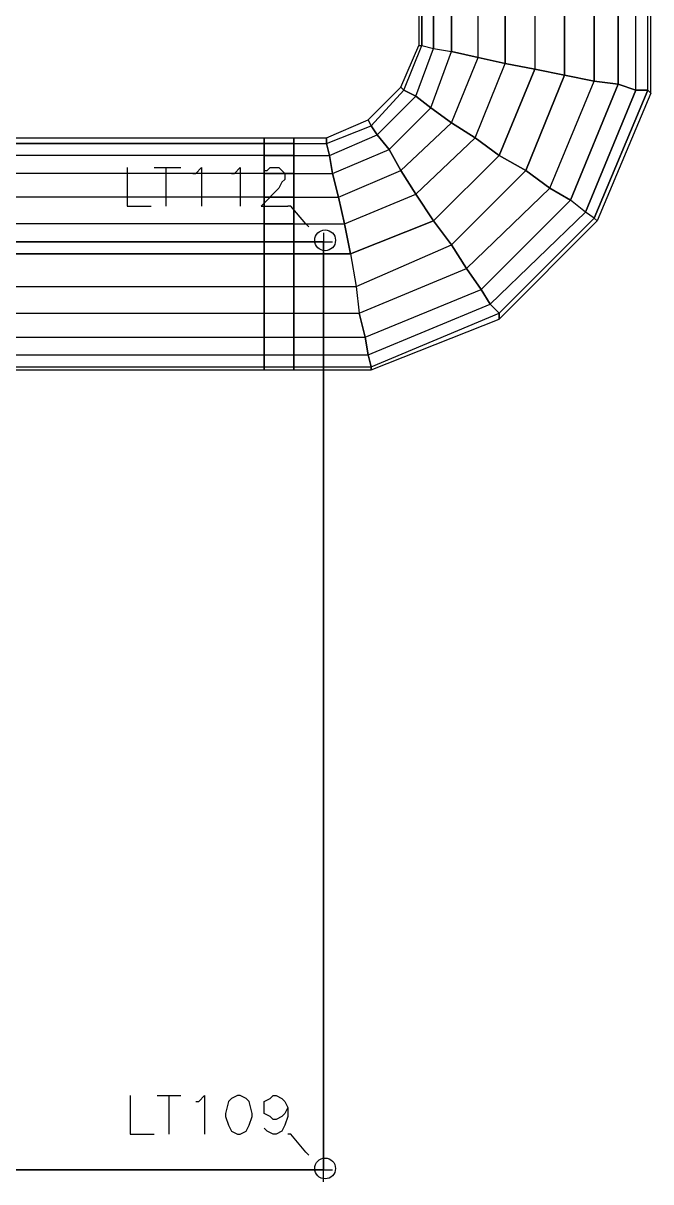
# Model space of a CAD drawing. Header units: metres. Extents: x 114 to 218, y 8 to 180.
# Drawn here: x 193.94 to 197.18, y 120.23 to 126.22 of the extents above; entities that cross this region are included whole.
import ezdxf

# ---------------------------------------------------------------- set-up
doc = ezdxf.new("R2010")
doc.units = ezdxf.units.M
doc.header["$MEASUREMENT"] = 0
for name, color, linetype in [('E-LIGHT', 7, 'Continuous'), ('E-LIGHT-CLRANCE', 7, 'Continuous'), ('E-TFP-LIGHT', 7, 'Continuous'), ('M-SA2S-Round', 7, 'Continuous')]:
    doc.layers.add(name, color=color, linetype=linetype)

msp = doc.modelspace()

# ---------------------------------------------------------------- linework, layer by layer
at = {"layer": 'E-LIGHT', "color": 5, "true_color": 0x0000ff}
for points in [[(195.4914, 120.2953), (193.0919, 120.2953), (193.0919, 125.0944), (195.4914, 125.0944), (193.0919, 125.0944), (193.0919, 120.2953), (195.4914, 120.2953)], [(195.4914, 125.0944), (195.4914, 120.2953), (195.4914, 125.0944)], [(195.4914, 125.0944), (195.4914, 125.0944)], [(195.4914, 125.0944), (195.4914, 125.0944)], [(195.4914, 120.2953), (195.4914, 120.2953)], [(195.4914, 120.2953), (195.4914, 120.2953)]]:
    msp.add_lwpolyline(points, dxfattribs=at)
at = {"layer": 'E-LIGHT-CLRANCE', "color": 150, "true_color": 0x007fff}
for points in [[(195.4914, 120.2953), (193.0919, 120.2953), (193.0919, 125.0944), (195.4914, 125.0944), (193.0919, 125.0944), (193.0919, 120.2953), (195.4914, 120.2953)], [(195.4914, 125.0944), (195.4914, 120.2953), (195.4914, 125.0944)], [(195.4914, 125.0944), (195.4914, 125.0944)], [(195.4914, 125.0944), (195.4914, 125.0944)], [(195.4914, 120.2953), (195.4914, 120.2953)], [(195.4914, 120.2953), (195.4914, 120.2953)]]:
    msp.add_lwpolyline(points, dxfattribs=at)
at = {"layer": 'E-TFP-LIGHT', "color": 5, "true_color": 0x0000ff}
for points in [[(194.4762, 125.479), (194.4762, 125.279), (194.5993, 125.279)], [(194.6147, 125.479), (194.7531, 125.479)], [(194.6762, 125.479), (194.6762, 125.279)], [(194.8146, 125.4482), (194.83, 125.4482), (194.8608, 125.479), (194.8608, 125.279)], [(195.0146, 125.4482), (195.03, 125.4482), (195.0607, 125.479), (195.0607, 125.279)], [(195.1838, 125.4328), (195.1838, 125.4482), (195.1838, 125.4636), (195.1992, 125.4636), (195.2146, 125.479), (195.2607, 125.479), (195.2761, 125.4636), (195.2915, 125.4482), (195.2915, 125.4174), (195.2761, 125.402), (195.2607, 125.3713), (195.1684, 125.279), (195.3069, 125.279)], [(195.3991, 125.1867), (195.3222, 125.279), (195.3069, 125.279)], [(195.3991, 125.1867), (195.4145, 125.1713), (195.4145, 125.1713), (195.3991, 125.1867), (195.3991, 125.1867)], [(195.4914, 125.1406), (195.4914, 125.0944), (195.5376, 125.0944)], [(195.4914, 125.0329), (195.4914, 125.0944), (195.4453, 125.0944)], [(195.4914, 125.0944), (195.4914, 125.0944)], [(195.4914, 125.0944), (195.4914, 125.0944)], [(195.5376, 125.0944), (195.5376, 125.0944)], [(194.4916, 120.6799), (194.4916, 120.4799), (194.6147, 120.4799)], [(194.6301, 120.6799), (194.7531, 120.6799)], [(194.6916, 120.6799), (194.6916, 120.4799)], [(194.83, 120.6491), (194.8454, 120.6491), (194.8762, 120.6799), (194.8762, 120.4799)], [(195.0453, 120.6799), (195.0146, 120.6645), (194.9992, 120.6491), (194.9838, 120.5876), (194.9838, 120.5722), (194.9992, 120.526), (195.0146, 120.4953), (195.0453, 120.4799), (195.0607, 120.4799), (195.0915, 120.4953), (195.1069, 120.526), (195.1223, 120.5722), (195.1223, 120.5876), (195.1069, 120.6491), (195.0915, 120.6645), (195.0607, 120.6799), (195.0453, 120.6799)], [(195.3069, 120.6183), (195.2915, 120.5876), (195.2761, 120.5722), (195.2453, 120.5568), (195.2299, 120.5568), (195.2146, 120.5722), (195.1838, 120.5876), (195.1838, 120.6183), (195.1838, 120.6491), (195.2146, 120.6645), (195.2299, 120.6799), (195.2453, 120.6799), (195.2761, 120.6645), (195.2915, 120.6491), (195.3069, 120.6183), (195.3069, 120.5722), (195.2915, 120.526), (195.2761, 120.4953), (195.2453, 120.4799), (195.2299, 120.4799), (195.1992, 120.4953), (195.1838, 120.5107)], [(195.3991, 120.3876), (195.3222, 120.4799), (195.3069, 120.4799)], [(195.3991, 120.3876), (195.4145, 120.3722), (195.4145, 120.3722), (195.3991, 120.3876), (195.3991, 120.3876)], [(195.4914, 120.3415), (195.4914, 120.2953), (195.5376, 120.2953)], [(195.4914, 120.2338), (195.4914, 120.2953), (195.4453, 120.2953)], [(195.4914, 120.2953), (195.4914, 120.2953)], [(195.4914, 120.2953), (195.4914, 120.2953)], [(195.5376, 120.2953), (195.5376, 120.2953)]]:
    msp.add_lwpolyline(points, dxfattribs=at)
for centre in [(195.4991, 125.1021), (195.4991, 120.303)]:
    msp.add_circle(centre, 0.0538, dxfattribs=at)
at = {"layer": 'M-SA2S-Round', "color": 5, "true_color": 0x0000ff}
for points in [[(195.9836, 126.4326), (195.9836, 126.1096), (195.999, 126.1096), (195.999, 126.4326), (195.999, 126.1096), (196.0605, 126.0942)], [(196.0605, 126.4326), (196.0605, 126.0942), (196.1528, 126.0788)], [(196.0605, 126.0942), (196.0605, 126.4326)], [(196.1528, 126.4326), (196.1528, 126.0788), (196.2913, 126.0481), (196.2913, 126.4326)], [(196.2913, 126.0481), (196.1528, 126.0788), (196.1528, 126.4326)], [(196.4297, 126.0173), (196.2913, 126.0481), (196.2913, 126.4326)], [(196.4297, 126.4326), (196.4297, 126.0173), (196.5835, 125.9866)], [(196.5835, 126.4326), (196.5835, 125.9866), (196.4297, 126.0173), (196.4297, 126.4326)], [(196.5835, 126.4326), (196.5835, 125.9866), (196.7374, 125.9558)], [(196.7374, 125.9558), (196.7374, 126.4326)], [(196.7374, 126.4326), (196.7374, 125.9558), (196.8912, 125.925)], [(197.0142, 125.9096), (196.8912, 125.925), (196.8912, 126.4326)], [(196.8912, 126.4326), (196.8912, 125.925), (197.0142, 125.9096)], [(197.1065, 125.8789), (197.0142, 125.9096), (197.0142, 126.4326)], [(197.0142, 126.4326), (197.0142, 125.9096), (197.1065, 125.8789), (197.1065, 126.4326)], [(197.168, 125.8789), (197.1065, 125.8789), (197.1065, 126.4326)], [(197.1065, 125.8789), (197.168, 125.8789), (197.168, 126.4326)], [(197.1834, 125.8635), (197.168, 125.8789), (197.168, 126.4326)], [(197.168, 125.8789), (197.1834, 125.8635), (197.1834, 126.4326)], [(195.8914, 125.8943), (195.9067, 125.8789), (195.999, 126.1096)], [(195.9067, 125.8789), (195.8914, 125.8943), (195.9836, 126.1096)], [(195.9683, 125.8481), (195.9067, 125.8789), (195.999, 126.1096)], [(195.9067, 125.8789), (195.9683, 125.8481), (196.0605, 126.0942)], [(196.0452, 125.7866), (195.9683, 125.8481), (196.0605, 126.0942)], [(195.9683, 125.8481), (196.0452, 125.7866), (196.1528, 126.0788)], [(195.9836, 126.1096), (195.999, 126.1096), (196.0605, 126.0942), (196.1528, 126.0788)], [(195.9836, 126.1096), (195.9836, 126.1096)], [(195.999, 126.1096), (195.999, 126.1096)], [(195.999, 126.1096), (195.999, 126.1096)], [(196.1528, 125.7097), (196.0452, 125.7866), (196.1528, 126.0788)], [(196.0605, 126.0942), (196.0605, 126.0942)], [(196.0605, 126.0942), (196.0605, 126.0942)], [(196.1528, 126.0788), (196.1528, 126.0788)], [(196.1528, 126.0788), (196.1528, 126.0788)], [(196.0452, 125.7866), (196.1528, 125.7097), (196.2913, 126.0481)], [(196.2759, 125.6328), (196.1528, 125.7097), (196.2913, 126.0481)], [(196.1528, 125.7097), (196.2759, 125.6328), (196.4297, 126.0173)], [(196.8912, 125.925), (196.7374, 125.9558), (196.5835, 125.9866), (196.399, 125.5405), (196.2759, 125.6328), (196.4297, 126.0173)], [(196.2913, 126.0481), (196.4297, 126.0173)], [(196.2913, 126.0481), (196.2913, 126.0481)], [(196.2913, 126.0481), (196.2913, 126.0481)], [(196.4297, 126.0173), (196.4297, 126.0173)], [(196.4297, 126.0173), (196.4297, 126.0173)], [(196.7374, 125.9558), (196.5374, 125.4636), (196.399, 125.5405), (196.0605, 125.2021), (195.9683, 125.3405)], [(196.2759, 125.6328), (196.399, 125.5405), (196.5835, 125.9866)], [(196.399, 125.5405), (196.5374, 125.4636), (196.7374, 125.9558)], [(196.5835, 125.9866), (196.5835, 125.9866)], [(196.5835, 125.9866), (196.5835, 125.9866)], [(196.7374, 125.9558), (196.7374, 125.9558)], [(196.7374, 125.9558), (196.7374, 125.9558)], [(195.7375, 125.6943), (195.7222, 125.7251), (195.8914, 125.8943)], [(195.7222, 125.7251), (195.7375, 125.6943), (195.9067, 125.8789)], [(195.7683, 125.6482), (195.7375, 125.6943), (195.9067, 125.8789)], [(195.8914, 125.8943), (195.8914, 125.8943)], [(195.9067, 125.8789), (195.9067, 125.8789)], [(195.9067, 125.8789), (195.9067, 125.8789)], [(196.5374, 125.4636), (196.6604, 125.3713), (196.8912, 125.925)], [(197.0142, 125.9096), (196.7681, 125.3098), (196.6604, 125.3713), (196.8912, 125.925)], [(196.6604, 125.3713), (196.7681, 125.3098), (197.0142, 125.9096)], [(197.1065, 125.8789), (196.845, 125.2482), (196.7681, 125.3098)], [(197.1834, 125.8635), (196.9065, 125.2021), (196.8912, 125.2175), (197.168, 125.8789), (196.8912, 125.2175), (196.845, 125.2482)], [(196.845, 125.2482), (197.1065, 125.8789)], [(196.8912, 125.925), (196.8912, 125.925)], [(196.8912, 125.925), (196.8912, 125.925)], [(197.0142, 125.9096), (197.0142, 125.9096)], [(197.0142, 125.9096), (197.0142, 125.9096)], [(197.1065, 125.8789), (197.1065, 125.8789)], [(197.1065, 125.8789), (197.1065, 125.8789)], [(197.168, 125.8789), (197.168, 125.8789)], [(197.168, 125.8789), (197.168, 125.8789)], [(195.7375, 125.6943), (195.7683, 125.6482), (195.9683, 125.8481)], [(196.0452, 125.7866), (195.8298, 125.5712), (195.7683, 125.6482), (195.9683, 125.8481)], [(195.9683, 125.8481), (195.9683, 125.8481)], [(195.9683, 125.8481), (195.9683, 125.8481)], [(197.1834, 125.8635), (197.1834, 125.8635)], [(195.7683, 125.6482), (195.8298, 125.5712), (196.0452, 125.7866)], [(196.0452, 125.7866), (196.0452, 125.7866)], [(196.0452, 125.7866), (196.0452, 125.7866)], [(195.5068, 125.602), (195.5068, 125.6328), (195.7222, 125.7251)], [(195.7222, 125.7251), (195.7222, 125.7251)], [(195.8298, 125.5712), (195.8914, 125.4636), (196.1528, 125.7097)], [(196.1528, 125.7097), (195.8914, 125.4636), (195.8298, 125.5712)], [(196.1528, 125.7097), (196.1528, 125.7097)], [(196.1528, 125.7097), (196.1528, 125.7097)], [(195.5068, 125.6328), (195.5068, 125.602), (195.7375, 125.6943)], [(195.5222, 125.5405), (195.5068, 125.602), (195.7375, 125.6943)], [(195.5068, 125.602), (195.5222, 125.5405), (195.7683, 125.6482)], [(195.5376, 125.4482), (195.5222, 125.5405), (195.7683, 125.6482)], [(195.7375, 125.6943), (195.7375, 125.6943)], [(195.7375, 125.6943), (195.7375, 125.6943)], [(195.7683, 125.6482), (195.7683, 125.6482)], [(195.7683, 125.6482), (195.7683, 125.6482)], [(193.0303, 125.6328), (195.3376, 125.6328)], [(195.3376, 125.602), (193.0303, 125.602), (195.3376, 125.602)], [(195.1838, 125.6328), (195.5068, 125.6328)], [(195.1838, 125.602), (195.1838, 125.5405), (195.1838, 125.4482), (195.1838, 125.3251), (195.1838, 125.1867), (195.1838, 125.0329), (195.1838, 124.8637), (195.1838, 124.7253), (195.1838, 124.6022), (195.1838, 124.5099), (195.1838, 124.4484), (195.1838, 124.433), (195.1838, 124.4484), (195.1838, 124.5099), (195.1838, 124.6022), (195.1838, 124.7253), (195.1838, 124.8637), (195.1838, 125.0329), (195.1838, 125.1867), (195.1838, 125.3251), (195.1838, 125.4482), (195.1838, 125.5405), (195.1838, 125.602), (195.1838, 125.6328), (195.1838, 125.602)], [(195.1838, 125.6328), (195.1838, 125.6328)], [(195.1838, 125.602), (195.5068, 125.602)], [(195.1838, 125.602), (195.5068, 125.602)], [(195.1838, 125.602), (195.1838, 125.602)], [(195.1838, 125.602), (195.1838, 125.602)], [(195.3376, 124.4484), (195.3376, 124.433), (195.3376, 124.4484), (195.3376, 124.5099), (195.3376, 124.6022), (195.3376, 124.7253), (195.3376, 124.8637), (195.3376, 125.0329), (195.3376, 125.1867), (195.3376, 125.3251), (195.3376, 125.4482), (195.3376, 125.5405), (195.3376, 125.602), (195.3376, 125.6328), (195.3376, 125.602), (195.3376, 125.5405), (195.3376, 125.4482), (195.3376, 125.3251), (195.3376, 125.1867), (195.3376, 125.0329), (195.3376, 124.8637), (195.3376, 124.7253), (195.3376, 124.6022), (195.3376, 124.5099), (195.3376, 124.4484)], [(195.3376, 125.6328), (195.3376, 125.6328)], [(195.3376, 125.602), (195.3376, 125.602)], [(195.3376, 125.602), (195.3376, 125.602)], [(195.5068, 125.6328), (195.5068, 125.6328)], [(195.5068, 125.602), (195.5068, 125.602)], [(195.5068, 125.602), (195.5068, 125.602)], [(195.8914, 125.4636), (195.9683, 125.3405), (196.2759, 125.6328)], [(196.2759, 125.6328), (195.9683, 125.3405), (195.8914, 125.4636)], [(196.2759, 125.6328), (196.2759, 125.6328)], [(196.2759, 125.6328), (196.2759, 125.6328)], [(195.3376, 125.5405), (193.0303, 125.5405)], [(195.3376, 125.5405), (193.0303, 125.5405)], [(195.1838, 125.5405), (195.5222, 125.5405)], [(195.1838, 125.5405), (195.5222, 125.5405)], [(195.1838, 125.5405), (195.1838, 125.5405)], [(195.1838, 125.5405), (195.1838, 125.5405)], [(195.3376, 125.5405), (195.3376, 125.5405)], [(195.3376, 125.5405), (195.3376, 125.5405)], [(195.5222, 125.5405), (195.5376, 125.4482), (195.8298, 125.5712)], [(195.5222, 125.5405), (195.5222, 125.5405)], [(195.5222, 125.5405), (195.5222, 125.5405)], [(195.5683, 125.3251), (195.5376, 125.4482), (195.8298, 125.5712)], [(195.8298, 125.5712), (195.8298, 125.5712)], [(195.8298, 125.5712), (195.8298, 125.5712)], [(195.9683, 125.3405), (196.0605, 125.2021), (196.399, 125.5405)], [(196.399, 125.5405), (196.399, 125.5405)], [(196.399, 125.5405), (196.399, 125.5405)], [(195.5376, 125.4482), (195.5683, 125.3251), (195.8914, 125.4636)], [(195.5991, 125.1867), (195.5683, 125.3251), (195.8914, 125.4636)], [(195.8914, 125.4636), (195.8914, 125.4636)], [(195.8914, 125.4636), (195.8914, 125.4636)], [(196.0605, 125.2021), (196.1528, 125.079), (196.5374, 125.4636)], [(196.1528, 125.079), (196.5374, 125.4636)], [(196.6604, 125.3713), (196.5374, 125.4636)], [(196.5374, 125.4636), (196.5374, 125.4636)], [(196.5374, 125.4636), (196.5374, 125.4636)], [(195.3376, 125.4482), (193.0303, 125.4482)], [(195.3376, 125.4482), (193.0303, 125.4482)], [(195.1838, 125.4482), (195.5376, 125.4482)], [(195.1838, 125.4482), (195.5376, 125.4482)], [(195.1838, 125.4482), (195.1838, 125.4482)], [(195.1838, 125.4482), (195.1838, 125.4482)], [(195.3376, 125.4482), (195.3376, 125.4482)], [(195.3376, 125.4482), (195.3376, 125.4482)], [(195.5376, 125.4482), (195.5376, 125.4482)], [(195.5376, 125.4482), (195.5376, 125.4482)], [(195.5683, 125.3251), (195.5991, 125.1867), (195.9683, 125.3405)], [(196.2298, 124.956), (196.1528, 125.079), (196.0605, 125.2021), (195.6299, 125.0329), (195.5991, 125.1867), (195.9683, 125.3405)], [(195.9683, 125.3405), (195.9683, 125.3405)], [(195.9683, 125.3405), (195.9683, 125.3405)], [(196.1528, 125.079), (196.2298, 124.956), (196.6604, 125.3713)], [(196.3067, 124.8483), (196.2298, 124.956), (196.6604, 125.3713)], [(196.6604, 125.3713), (196.6604, 125.3713)], [(196.6604, 125.3713), (196.6604, 125.3713)], [(195.3376, 125.3251), (193.0303, 125.3251)], [(195.3376, 125.3251), (193.0303, 125.3251)], [(195.1838, 125.3251), (195.5683, 125.3251)], [(195.1838, 125.3251), (195.5683, 125.3251)], [(195.1838, 125.3251), (195.1838, 125.3251)], [(195.1838, 125.3251), (195.1838, 125.3251)], [(195.3376, 125.3251), (195.3376, 125.3251)], [(195.3376, 125.3251), (195.3376, 125.3251)], [(195.5683, 125.3251), (195.5683, 125.3251)], [(195.5683, 125.3251), (195.5683, 125.3251)], [(196.2298, 124.956), (196.3067, 124.8483), (196.7681, 125.3098)], [(196.3528, 124.7714), (196.3067, 124.8483), (196.7681, 125.3098)], [(196.9065, 125.2021), (196.8912, 125.2175), (196.845, 125.2482), (196.7681, 125.3098)], [(196.7681, 125.3098), (196.7681, 125.3098)], [(196.7681, 125.3098), (196.7681, 125.3098)], [(196.3067, 124.8483), (196.3528, 124.7714), (196.845, 125.2482)], [(196.399, 124.7253), (196.3528, 124.7714), (196.845, 125.2482)], [(196.3528, 124.7714), (196.399, 124.7253), (196.8912, 125.2175)], [(196.399, 124.6945), (196.399, 124.7253), (196.8912, 125.2175)], [(196.845, 125.2482), (196.845, 125.2482)], [(196.845, 125.2482), (196.845, 125.2482)], [(196.8912, 125.2175), (196.8912, 125.2175)], [(196.8912, 125.2175), (196.8912, 125.2175)], [(195.3376, 125.1867), (193.0303, 125.1867)], [(195.3376, 125.1867), (193.0303, 125.1867)], [(195.1838, 125.1867), (195.5991, 125.1867)], [(195.1838, 125.1867), (195.5991, 125.1867)], [(195.1838, 125.1867), (195.1838, 125.1867)], [(195.1838, 125.1867), (195.1838, 125.1867)], [(195.3376, 125.1867), (195.3376, 125.1867)], [(195.3376, 125.1867), (195.3376, 125.1867)], [(195.5991, 125.1867), (195.6299, 125.0329), (196.0605, 125.2021)], [(195.5991, 125.1867), (195.5991, 125.1867)], [(195.5991, 125.1867), (195.5991, 125.1867)], [(196.0605, 125.2021), (196.0605, 125.2021)], [(196.0605, 125.2021), (196.0605, 125.2021)], [(196.399, 124.7253), (196.399, 124.6945), (196.9065, 125.2021)], [(196.9065, 125.2021), (196.9065, 125.2021)], [(195.6299, 125.0329), (195.6606, 124.8637), (196.1528, 125.079)], [(195.6606, 124.8637), (196.1528, 125.079)], [(196.1528, 125.079), (196.1528, 125.079)], [(196.1528, 125.079), (196.1528, 125.079)], [(195.3376, 125.0329), (193.0303, 125.0329)], [(193.0303, 125.0329), (195.3376, 125.0329)], [(195.1838, 125.0329), (195.6299, 125.0329)], [(195.6299, 125.0329), (195.1838, 125.0329)], [(195.1838, 125.0329), (195.1838, 125.0329)], [(195.1838, 125.0329), (195.1838, 125.0329)], [(195.3376, 125.0329), (195.3376, 125.0329)], [(195.3376, 125.0329), (195.3376, 125.0329)], [(195.6299, 125.0329), (195.6606, 124.8637), (195.676, 124.7253)], [(195.6299, 125.0329), (195.6299, 125.0329)], [(195.6299, 125.0329), (195.6299, 125.0329)], [(195.6606, 124.8637), (195.676, 124.7253), (196.2298, 124.956)], [(195.7068, 124.6022), (195.676, 124.7253), (196.2298, 124.956)], [(196.2298, 124.956), (196.2298, 124.956)], [(196.2298, 124.956), (196.2298, 124.956)], [(193.0303, 124.8637), (195.3376, 124.8637)], [(193.0303, 124.8637), (195.3376, 124.8637)], [(195.1838, 124.8637), (195.6606, 124.8637)], [(195.1838, 124.8637), (195.6606, 124.8637)], [(195.1838, 124.8637), (195.1838, 124.8637)], [(195.1838, 124.8637), (195.1838, 124.8637)], [(195.3376, 124.8637), (195.3376, 124.8637)], [(195.3376, 124.8637), (195.3376, 124.8637)], [(195.6606, 124.8637), (195.6606, 124.8637)], [(195.6606, 124.8637), (195.6606, 124.8637)], [(195.676, 124.7253), (195.7068, 124.6022), (196.3067, 124.8483)], [(195.7222, 124.5099), (195.7068, 124.6022), (196.3067, 124.8483)], [(196.3067, 124.8483), (196.3067, 124.8483)], [(196.3067, 124.8483), (196.3067, 124.8483)], [(195.7068, 124.6022), (195.7222, 124.5099), (196.3528, 124.7714)], [(195.7375, 124.4484), (195.7222, 124.5099), (196.3528, 124.7714)], [(196.3528, 124.7714), (196.3528, 124.7714)], [(196.3528, 124.7714), (196.3528, 124.7714)], [(193.0303, 124.7253), (195.3376, 124.7253)], [(193.0303, 124.7253), (195.3376, 124.7253)], [(195.1838, 124.7253), (195.676, 124.7253)], [(195.1838, 124.7253), (195.676, 124.7253)], [(195.1838, 124.7253), (195.1838, 124.7253)], [(195.1838, 124.7253), (195.1838, 124.7253)], [(195.3376, 124.7253), (195.3376, 124.7253)], [(195.3376, 124.7253), (195.3376, 124.7253)], [(195.676, 124.7253), (195.676, 124.7253)], [(195.676, 124.7253), (195.676, 124.7253)], [(195.7222, 124.5099), (195.7375, 124.4484), (196.399, 124.7253)], [(195.7375, 124.433), (195.7375, 124.4484), (196.399, 124.7253)], [(195.7375, 124.4484), (195.7375, 124.433), (196.399, 124.6945)], [(196.399, 124.7253), (196.399, 124.7253)], [(196.399, 124.7253), (196.399, 124.7253)], [(196.399, 124.6945), (196.399, 124.6945)], [(193.0303, 124.6022), (195.3376, 124.6022)], [(193.0303, 124.6022), (195.3376, 124.6022)], [(195.1838, 124.6022), (195.7068, 124.6022)], [(195.1838, 124.6022), (195.7068, 124.6022)], [(195.1838, 124.6022), (195.1838, 124.6022)], [(195.1838, 124.6022), (195.1838, 124.6022)], [(195.3376, 124.6022), (195.3376, 124.6022)], [(195.3376, 124.6022), (195.3376, 124.6022)], [(195.7068, 124.6022), (195.7068, 124.6022)], [(195.7068, 124.6022), (195.7068, 124.6022)], [(193.0303, 124.5099), (195.3376, 124.5099)], [(193.0303, 124.5099), (195.3376, 124.5099)], [(195.1838, 124.5099), (195.7222, 124.5099)], [(195.1838, 124.5099), (195.7222, 124.5099)], [(195.1838, 124.5099), (195.1838, 124.5099)], [(195.1838, 124.5099), (195.1838, 124.5099)], [(195.3376, 124.5099), (195.3376, 124.5099)], [(195.3376, 124.5099), (195.3376, 124.5099)], [(195.7222, 124.5099), (195.7222, 124.5099)], [(195.7222, 124.5099), (195.7222, 124.5099)], [(193.0303, 124.4484), (195.3376, 124.4484)], [(193.0303, 124.4484), (195.3376, 124.4484)], [(195.1838, 124.4484), (195.7375, 124.4484)], [(195.1838, 124.4484), (195.7375, 124.4484)], [(195.1838, 124.4484), (195.1838, 124.4484)], [(195.1838, 124.4484), (195.1838, 124.4484)], [(195.3376, 124.4484), (195.3376, 124.4484)], [(195.3376, 124.4484), (195.3376, 124.4484)], [(195.7375, 124.4484), (195.7375, 124.4484)], [(195.7375, 124.4484), (195.7375, 124.4484)], [(193.0303, 124.433), (195.3376, 124.433)], [(195.1838, 124.433), (195.7375, 124.433)], [(195.1838, 124.433), (195.1838, 124.433)], [(195.3376, 124.433), (195.3376, 124.433)], [(195.7375, 124.433), (195.7375, 124.433)]]:
    msp.add_lwpolyline(points, dxfattribs=at)

doc.saveas('drawing.dxf')
